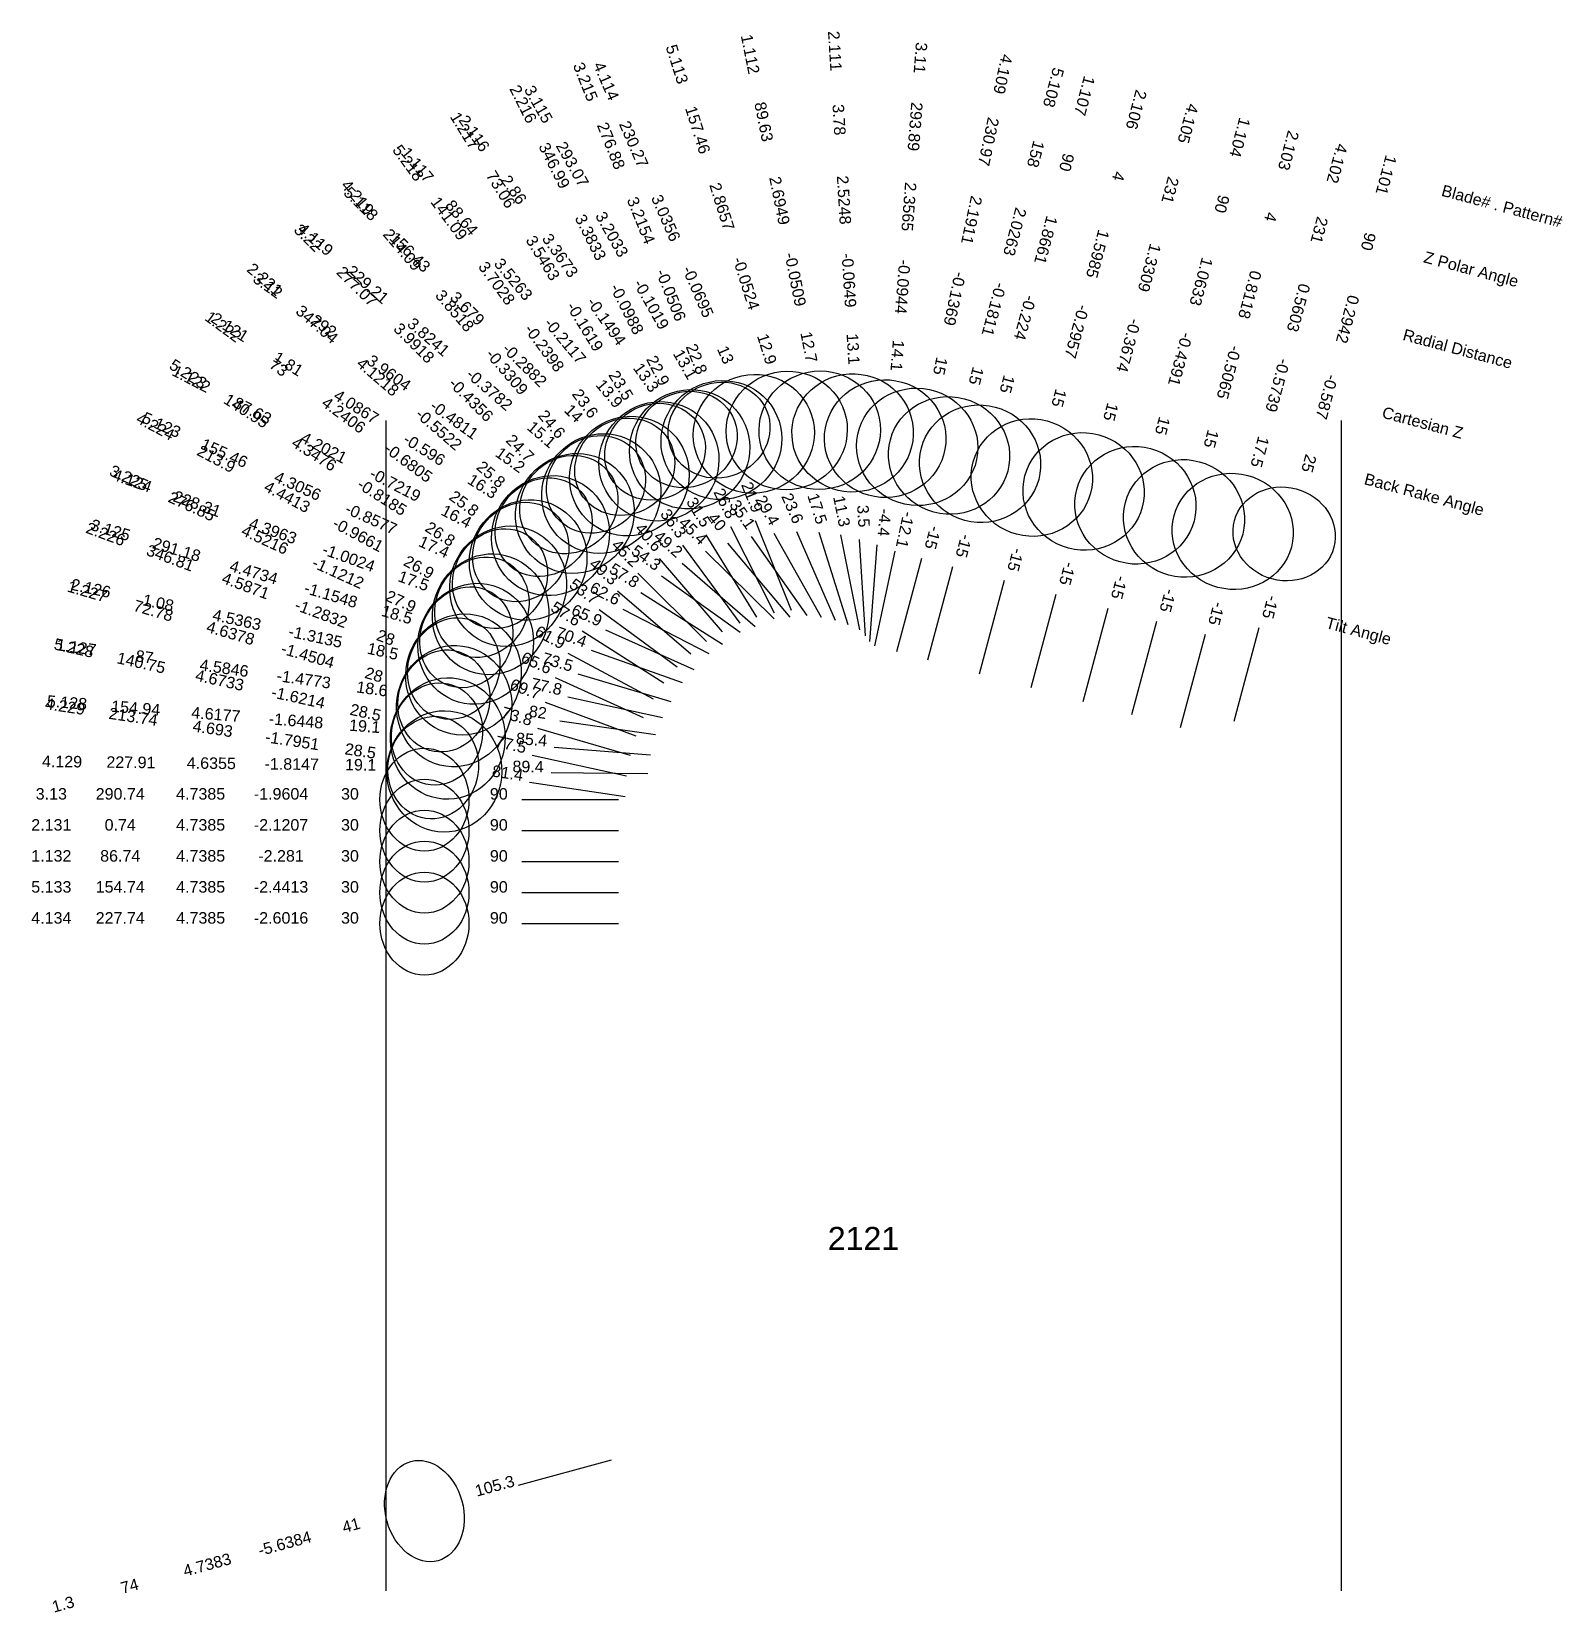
# Model space of a CAD drawing. Header units: inches. Extents: x 29.23 to 37.14, y 11.84 to 20.01.
import ezdxf
from ezdxf.enums import TextEntityAlignment as Align

# ---------------------------------------------------------------- set-up
doc = ezdxf.new("R2010")
doc.units = ezdxf.units.IN
doc.header["$MEASUREMENT"] = 0
for name, color, linetype, true_color in [('Blade_1', 30, 'Continuous', 0xff7f00), ('Blade_2', 7, 'Continuous', 0xcccc00), ('Blade_3', 7, 'Continuous', 0x00cc00), ('Blade_4', 7, 'Continuous', 0x00cccc), ('Blade_5', 7, 'Continuous', 0x0066cc)]:
    doc.layers.add(name, color=color, linetype=linetype, true_color=true_color)
doc.styles.get("Standard").update_dxf_attribs({"font": 'arial.ttf'})

msp = doc.modelspace()

# ---------------------------------------------------------------- linework, layer by layer
for p, q in [((31.0625, 18), (31.0625, 11.9501)), ((36, 18), (36, 11.9501))]:
    msp.add_line(p, q)
at = {"layer": 'Blade_1'}
for p, q in [((32.7169, 17.4089), (32.9783, 16.9826)), ((33.4133, 17.4083), (33.5114, 16.918)), ((32.8283, 17.366), (33.1499, 16.9831)), ((33.9912, 17.2433), (33.8617, 16.7603)), ((32.1654, 17.0216), (32.5685, 16.7258)), ((32.2875, 17.0242), (32.7313, 16.794)), ((34.794, 17.0282), (34.6645, 16.5452)), ((35.5755, 16.9267), (35.4461, 16.4437)), ((31.9615, 16.4459), (32.4566, 16.3763)), ((31.8457, 16.4092), (32.3259, 16.2698)), ((31.765, 15.719), (32.265, 15.719)), ((31.7472, 12.4948), (32.2294, 12.6271))]:
    msp.add_line(p, q, dxfattribs=at)
for centre, major_axis, ratio in [((33.3051, 17.9491), (0.3079, 0.0616), 0.975382), ((32.4737, 17.7883), (0.2405, 0.2019), 0.970794), ((32.4537, 17.8381), (0.2268, 0.1391), 0.917127), ((34.1339, 17.776), (0.3033, -0.0813), 0.965926), ((34.9367, 17.5609), (0.3033, -0.0813), 0.965926), ((35.7058, 17.413), (0.2569, -0.0688), 0.906308), ((31.7979, 17.2781), (0.1446, 0.2787), 0.959368), ((31.7594, 17.3195), (0.1574, 0.2145), 0.900155), ((31.3622, 16.5496), (0.0742, 0.2555), 0.883097), ((31.4154, 16.5227), (0.0437, 0.3109), 0.947816), ((31.2615, 15.719), (0, 0.266), 0.866025), ((31.2617, 12.3616), (-0.0704, 0.2565), 0.754407)]:
    msp.add_ellipse(centre, major_axis=major_axis, ratio=ratio, dxfattribs=at)
at = {"layer": 'Blade_2'}
for p, q in [((32.844, 17.4519), (33.0697, 17.0057)), ((32.9502, 17.3997), (33.238, 16.9908)), ((33.509, 17.3846), (33.5397, 16.8856)), ((34.2588, 17.1716), (34.1293, 16.6886)), ((32.2596, 17.1191), (32.6384, 16.7928)), ((32.38, 17.1102), (32.8031, 16.8438)), ((35.0455, 16.9608), (34.916, 16.4778)), ((31.8852, 16.5425), (32.3543, 16.3694)), ((32.0028, 16.5702), (32.4916, 16.4648)), ((31.765, 15.8793), (32.265, 15.8793))]:
    msp.add_line(p, q, dxfattribs=at)
for centre, major_axis, ratio in [((33.4752, 17.9351), (0.3134, 0.0193), 0.973817), ((32.6327, 17.8506), (0.2567, 0.1808), 0.973326), ((32.6167, 17.9012), (0.2374, 0.1201), 0.921069), ((34.4015, 17.7043), (0.3033, -0.0813), 0.965926), ((35.1882, 17.4935), (0.3033, -0.0813), 0.965926), ((31.9133, 17.404), (0.1673, 0.2657), 0.959925), ((31.8782, 17.4478), (0.1736, 0.2015), 0.900677), ((31.4637, 16.6865), (0.0662, 0.3069), 0.94808), ((31.4129, 16.7168), (0.0921, 0.2495), 0.883343), ((31.2615, 15.8793), (0, 0.266), 0.866025)]:
    msp.add_ellipse(centre, major_axis=major_axis, ratio=ratio, dxfattribs=at)
at = {"layer": 'Blade_3'}
for p, q in [((32.972, 17.4821), (33.1581, 17.018)), ((33.0676, 17.4177), (33.3131, 16.9822)), ((33.6008, 17.3558), (33.5622, 16.8572)), ((32.3656, 17.2097), (32.7205, 16.8575)), ((32.4874, 17.1969), (32.8933, 16.9051)), ((31.9369, 16.6707), (32.3922, 16.4641)), ((32.0555, 16.689), (32.535, 16.5474)), ((31.765, 16.0396), (32.265, 16.0396))]:
    msp.add_line(p, q, dxfattribs=at)
for centre, major_axis, ratio in [((32.7967, 17.8981), (0.2735, 0.1542), 0.973906), ((32.7846, 17.9494), (0.2469, 0.099), 0.921618), ((33.6435, 17.9056), (0.3131, -0.0243), 0.970026), ((32.0396, 17.5189), (0.1833, 0.2549), 0.964874), ((32.0082, 17.5644), (0.1874, 0.1888), 0.90844), ((31.5266, 16.8452), (0.0889, 0.3011), 0.948426), ((31.4784, 16.8788), (0.1099, 0.2422), 0.883665), ((31.2615, 16.0396), (0, 0.266), 0.866025)]:
    msp.add_ellipse(centre, major_axis=major_axis, ratio=ratio, dxfattribs=at)
at = {"layer": 'Blade_4'}
for p, q in [((33.1848, 17.425), (33.3847, 16.9666)), ((32.4756, 17.2867), (32.8008, 16.9069)), ((32.5935, 17.2616), (32.9721, 16.9349)), ((33.6932, 17.3239), (33.5884, 16.835)), ((34.5264, 17.0999), (34.3969, 16.6169)), ((35.297, 16.8934), (35.1676, 16.4104)), ((32.0028, 16.7967), (32.4438, 16.5611)), ((32.1233, 16.8127), (32.5943, 16.6451)), ((31.8049, 16.13), (32.2993, 16.0556)), ((31.916, 16.1793), (32.4159, 16.1739)), ((31.765, 15.3984), (32.265, 15.3984))]:
    msp.add_line(p, q, dxfattribs=at)
for centre, major_axis, ratio in [((32.9644, 17.9305), (0.2878, 0.1255), 0.974444), ((33.8089, 17.8631), (0.307, -0.0658), 0.965843), ((32.1759, 17.6218), (0.2051, 0.2378), 0.965481), ((32.1482, 17.6691), (0.2021, 0.173), 0.909013), ((34.6691, 17.6326), (0.3033, -0.0813), 0.965926), ((35.4397, 17.4261), (0.3033, -0.0813), 0.953717), ((31.6037, 16.9976), (0.1053, 0.2958), 0.953745), ((31.5587, 17.0339), (0.1253, 0.2346), 0.891766), ((31.307, 16.2049), (0.0396, 0.263), 0.878888), ((31.3645, 16.1853), (0.0034, 0.314), 0.944983), ((31.2615, 15.3984), (0, 0.266), 0.866025)]:
    msp.add_ellipse(centre, major_axis=major_axis, ratio=ratio, dxfattribs=at)
at = {"layer": 'Blade_5'}
for p, q in [((33.3003, 17.4217), (33.4508, 16.9449)), ((32.5956, 17.3547), (32.8919, 16.952)), ((32.7139, 17.3247), (33.07, 16.9738)), ((33.831, 17.2862), (33.7015, 16.8032)), ((32.1978, 16.917), (32.6541, 16.7127)), ((32.0774, 16.9115), (32.4995, 16.6435)), ((31.8184, 16.27), (32.3066, 16.1621)), ((31.932, 16.3114), (32.4305, 16.2717)), ((31.765, 15.5587), (32.265, 15.5587))]:
    msp.add_line(p, q, dxfattribs=at)
for centre, major_axis, ratio in [((33.1343, 17.9476), (0.2994, 0.0945), 0.97494), ((33.9737, 17.8189), (0.3033, -0.0813), 0.965926), ((32.321, 17.7118), (0.2204, 0.2237), 0.970173), ((32.2972, 17.7602), (0.2143, 0.1576), 0.91654), ((31.6944, 17.1423), (0.1283, 0.2866), 0.954219), ((31.6524, 17.1815), (0.1426, 0.2245), 0.892209), ((31.3823, 16.3552), (0.0249, 0.313), 0.945073), ((31.3267, 16.3786), (0.0574, 0.2597), 0.878971), ((31.2615, 15.5587), (0, 0.266), 0.866025)]:
    msp.add_ellipse(centre, major_axis=major_axis, ratio=ratio, dxfattribs=at)

# ---------------------------------------------------------------- texts
for s, height, p in [('Blade# . Pattern#', 0.059375, (36.5222, 19.1908)), ('Z Polar Angle', 0.059375, (36.43, 18.8467)), ('Radial Distance', 0.059375, (36.3225, 18.4452)), ('Cartesian Z', 0.059375, (36.2149, 18.0437)), ('Back Rake Angle', 0.059375, (36.1227, 17.6996)), ('Tilt Angle', 0.05937, (35.9235, 16.9563))]:
    msp.add_text(s, height=height, rotation=345).set_placement(p, align=Align.MIDDLE_LEFT)
msp.add_text('2121', height=0.11875).set_placement((33.5312, 13.7712), align=Align.MIDDLE_CENTER)
at = {"layer": 'Blade_1'}
for s, rotation, p in [('1.112', 281.31586, (32.9173, 19.8872)), ('1.107', 255, (34.6455, 19.6852)), ('89.63', 281.31586, (32.9872, 19.5379)), ('1.217', 301.51975, (31.4455, 19.482)), ('1.104', 255, (35.4483, 19.4701)), ('1.117', 310.02124, (31.2027, 19.3019)), ('90', 255, (34.5532, 19.341)), ('1.101', 255, (36.2049, 19.2758)), ('73.06', 301.51975, (31.6317, 19.1784)), ('2.6949', 281.31586, (33.0687, 19.1303)), ('88.64', 310.02124, (31.4318, 19.0291)), ('90', 255, (35.356, 19.1259)), ('1.8661', 255, (34.4457, 18.9396)), ('90', 255, (36.1127, 18.9317)), ('3.5463', 301.51975, (31.849, 18.8241)), ('3.5263', 310.02124, (31.699, 18.7108)), ('-0.0509', 281.31586, (33.1503, 18.7228)), ('1.0633', 255, (35.2485, 18.7245)), ('-0.224', 255, (34.3381, 18.5381)), ('0.2942', 255, (36.0052, 18.5302)), ('1.222', 323.72951, (30.2046, 18.4604)), ('-0.1619', 301.51975, (32.0663, 18.4697)), ('-0.2117', 310.02124, (31.9663, 18.3925)), ('12.7', 281.31586, (33.2202, 18.3734)), ('-0.4391', 255, (35.1409, 18.323)), ('73', 323.72951, (30.4918, 18.2496)), ('1.122', 332.58739, (30.0433, 18.1881)), ('23.5', 301.51975, (32.2526, 18.1661)), ('15', 255, (34.2459, 18.194)), ('-0.587', 255, (35.8976, 18.1287)), ('13.9', 310.02124, (32.1954, 18.1197)), ('87.63', 332.58739, (30.3596, 18.0241)), ('4.2406', 323.72951, (30.8269, 18.0038)), ('15', 255, (35.0487, 17.9789)), ('4.2021', 332.58739, (30.7285, 17.8327)), ('-0.6805', 323.72951, (31.162, 17.7579)), ('25', 255, (35.8054, 17.7846)), ('-0.7219', 332.58739, (31.0975, 17.6413)), ('25.8', 323.72951, (31.4492, 17.5471)), ('31.5', 301.51975, (32.6548, 17.5101)), ('11.3', 281.31586, (33.39, 17.5248)), ('16.4', 332.58739, (31.4137, 17.4773)), ('40', 310.02124, (32.752, 17.4569)), ('-15', 255, (34.0219, 17.358)), ('1.227', 343.81065, (29.5102, 17.0873)), ('53.7', 323.72951, (32.0696, 17.0919)), ('62.6', 332.58739, (32.182, 17.0789)), ('-15', 255, (34.8247, 17.1429)), ('-15', 255, (35.6062, 17.0414)), ('72.78', 343.81065, (29.8523, 16.988)), ('4.6378', 343.81065, (30.2514, 16.8721)), ('1.127', 351.99548, (29.4581, 16.7979)), ('-1.4504', 343.81065, (30.6506, 16.7562)), ('87', 351.99548, (29.8109, 16.7483)), ('4.5846', 351.99548, (30.2225, 16.6904)), ('-1.4773', 351.99548, (30.6341, 16.6326)), ('28', 343.81065, (30.9927, 16.6569)), ('18.6', 351.99548, (30.9869, 16.583)), ('73.8', 343.81065, (31.7317, 16.4423)), ('82', 351.99548, (31.8439, 16.4624)), ('1.132', 359.99999, (29.333, 15.719)), ('86.74', 359.99999, (29.6892, 15.719)), ('4.7385', 359.99999, (30.1049, 15.719)), ('-2.281', 359.99999, (30.5205, 15.719)), ('30', 359.99999, (30.8767, 15.719)), ('90', 359.99999, (31.6462, 15.719)), ('105.3', 15.33981, (31.6327, 12.4634)), ('41', 15.33981, (30.8906, 12.2598)), ('-5.6384', 15.33981, (30.5471, 12.1656)), ('4.7383', 15.33981, (30.1463, 12.0556)), ('74', 15.33981, (29.7454, 11.9457)), ('1.3', 15.33981, (29.4019, 11.8514))]:
    msp.add_text(s, height=0.05937, rotation=rotation, dxfattribs=at).set_placement(p, align=Align.CENTER)
at = {"layer": 'Blade_2'}
for s, height, rotation, p in [('2.111', 0.05937, 273.51954, (33.3539, 19.9079)), ('2.216', 0.05937, 296.83557, (31.7461, 19.622)), ('2.106', 0.05937, 255, (34.9131, 19.6135)), ('3.78', 0.05937, 273.51954, (33.3757, 19.5523)), ('2.116', 0.05937, 305.14899, (31.4948, 19.4667)), ('2.103', 0.05937, 255, (35.6998, 19.4027)), ('346.99', 0.05937, 296.83557, (31.9069, 19.3041)), ('4', 0.0594, 255, (34.8208, 19.2693)), ('2.86', 0.05937, 305.14899, (31.6999, 19.1754)), ('2.5248', 0.05937, 273.51954, (33.4012, 19.1375)), ('3.3833', 0.05937, 296.83557, (32.0945, 18.9332)), ('4', 0.0594, 255, (35.6075, 19.0585)), ('3.3673', 0.05937, 305.14899, (31.9392, 18.8356)), ('1.5985', 0.05937, 255, (34.7133, 18.8679)), ('2.221', 0.05937, 319.25189, (30.4172, 18.7066)), ('-0.0649', 0.05937, 273.51954, (33.4268, 18.7226)), ('0.8118', 0.05937, 255, (35.5, 18.6571)), ('-0.0988', 0.05937, 296.83557, (32.2822, 18.5624)), ('2.121', 0.05937, 327.80818, (30.2406, 18.457)), ('347.04', 0.05937, 319.25189, (30.6871, 18.4741)), ('-0.1494', 0.05937, 305.14899, (32.1785, 18.4957)), ('-0.2957', 0.05937, 255, (34.6057, 18.4664)), ('13.1', 0.05937, 273.51954, (33.4486, 18.367)), ('1.81', 0.05937, 327.80818, (30.5421, 18.2672)), ('4.1218', 0.05937, 319.25189, (31.0019, 18.2028)), ('22.9', 0.05937, 296.83557, (32.443, 18.2445)), ('-0.5065', 0.05937, 255, (35.3924, 18.2556)), ('13.3', 0.05937, 305.14899, (32.3836, 18.2044)), ('4.0867', 0.05937, 327.80818, (30.8939, 18.0458)), ('15', 0.05937, 255, (34.5135, 18.1223)), ('-0.5522', 0.05937, 319.25189, (31.3168, 17.9315)), ('-0.596', 0.05937, 327.80818, (31.2456, 17.8243)), ('15', 0.05937, 255, (35.3002, 17.9115)), ('25.8', 0.05937, 319.25189, (31.5867, 17.6989)), ('16.3', 0.05937, 327.80818, (31.5471, 17.6345)), ('26.8', 0.05937, 296.83557, (32.7904, 17.5578)), ('35.1', 0.05937, 305.14899, (32.8818, 17.4968)), ('3.5', 0.05937, 273.51954, (33.5018, 17.5032)), ('2.226', 0.05937, 339.74293, (29.6037, 17.3845)), ('346.81', 0.05937, 339.74293, (29.9379, 17.2612)), ('-15', 0.05937, 255, (34.2895, 17.2863)), ('49.3', 0.05937, 319.25189, (32.1697, 17.1967)), ('57.8', 0.05937, 327.80818, (32.2795, 17.1734)), ('2.126', 0.05937, 347.82946, (29.5316, 17.1032)), ('4.5871', 0.05937, 339.74293, (30.3278, 17.1173)), ('1.08', 0.05937, 347.82946, (29.8799, 17.0281)), ('-15', 0.05937, 255, (35.0762, 17.0755)), ('4.5363', 0.05937, 347.82946, (30.2861, 16.9405)), ('-1.2832', 0.05937, 339.74293, (30.7177, 16.9734)), ('-1.3135', 0.05937, 347.82946, (30.6924, 16.8528)), ('28', 0.05937, 339.74293, (31.0519, 16.85)), ('18.5', 0.05937, 347.82946, (31.0407, 16.7777)), ('69.7', 0.05937, 339.74293, (31.7738, 16.5836)), ('77.8', 0.05937, 347.82946, (31.8867, 16.5953)), ('2.131', 0.05937, 359.99999, (29.333, 15.8793)), ('0.74', 0.05937, 359.99999, (29.6892, 15.8793)), ('4.7385', 0.05937, 359.99999, (30.1049, 15.8793)), ('-2.1207', 0.05937, 359.99999, (30.5205, 15.8793)), ('30', 0.05937, 359.99999, (30.8767, 15.8793)), ('90', 0.05937, 359.99999, (31.6462, 15.8793))]:
    msp.add_text(s, height=height, rotation=rotation, dxfattribs=at).set_placement(p, align=Align.CENTER)
at = {"layer": 'Blade_3'}
for s, rotation, p in [('3.11', 265.56379, (33.7964, 19.8762)), ('3.215', 291.85068, (32.0668, 19.7394)), ('3.115', 299.41652, (31.8259, 19.6198)), ('293.89', 265.56379, (33.7688, 19.521)), ('276.88', 291.85068, (32.1994, 19.4087)), ('293.07', 299.41652, (32.0009, 19.3095)), ('2.3565', 265.56379, (33.7367, 19.1066)), ('3.2154', 291.85068, (32.3541, 19.023)), ('3.2033', 299.41652, (32.205, 18.9474)), ('3.22', 315.21851, (30.6394, 18.9228)), ('-0.0944', 265.56379, (33.7045, 18.6922)), ('3.12', 324.28341, (30.4348, 18.6727)), ('277.07', 315.21851, (30.8923, 18.6719)), ('-0.1019', 299.41652, (32.4092, 18.5854)), ('-0.0506', 291.85068, (32.5088, 18.6372)), ('292', 324.28341, (30.7241, 18.4648)), ('3.9918', 315.21851, (31.1873, 18.3791)), ('22.8', 291.85068, (32.6414, 18.3065)), ('14.1', 265.56379, (33.677, 18.3371)), ('3.9604', 324.28341, (31.0615, 18.2221)), ('13.1', 299.41652, (32.5841, 18.2751)), ('-0.4356', 315.21851, (31.4823, 18.0863)), ('-0.4811', 324.28341, (31.399, 17.9795)), ('24.7', 315.21851, (31.7352, 17.8354)), ('15.2', 324.28341, (31.6882, 17.7715)), ('3.225', 335.59188, (29.7223, 17.6757)), ('21.9', 291.85068, (32.9278, 17.5923)), ('276.85', 335.59188, (30.0467, 17.5285)), ('29.4', 299.41652, (33.0092, 17.5211)), ('3.125', 343.54545, (29.631, 17.405)), ('-4.4', 265.56379, (33.61, 17.4741)), ('4.5216', 335.59188, (30.4251, 17.3568)), ('291.18', 343.54545, (29.9727, 17.3041)), ('45.2', 315.21851, (32.2813, 17.2933)), ('54.3', 324.28341, (32.3909, 17.2663)), ('4.4734', 343.54545, (30.3713, 17.1864)), ('-1.1212', 335.59188, (30.8036, 17.185)), ('-1.1548', 343.54545, (30.7699, 17.0687)), ('27.9', 335.59188, (31.128, 17.0378)), ('18.5', 343.54545, (31.1116, 16.9678)), ('65.6', 335.59188, (31.8288, 16.7198)), ('73.5', 343.54545, (31.9416, 16.7226)), ('3.13', 359.99999, (29.333, 16.0396)), ('290.74', 359.99999, (29.6892, 16.0396)), ('4.7385', 359.99999, (30.1049, 16.0396)), ('-1.9604', 359.99999, (30.5205, 16.0396)), ('30', 359.99999, (30.8767, 16.0396)), ('90', 359.99999, (31.6462, 16.0396))]:
    msp.add_text(s, height=0.05937, rotation=rotation, dxfattribs=at).set_placement(p, align=Align.CENTER)
at = {"layer": 'Blade_4'}
for s, rotation, p in [('4.109', 257.89548, (34.2234, 19.7957)), ('4.114', 293.55826, (32.1744, 19.7423)), ('4.105', 255, (35.1807, 19.5418)), ('230.27', 293.55826, (32.3168, 19.4157)), ('230.97', 257.89548, (34.1487, 19.4473)), ('4.102', 255, (35.9513, 19.3353)), ('4.219', 310.57135, (30.8939, 19.134)), ('231', 255, (35.0884, 19.1976)), ('3.0356', 293.55826, (32.4829, 19.0347)), ('2.1911', 257.89548, (34.0615, 19.0409)), ('231', 255, (35.859, 18.9911)), ('4.119', 319.21596, (30.6793, 18.9129)), ('214.09', 310.57135, (31.1256, 18.8634)), ('1.3309', 255, (34.9809, 18.7962)), ('229.21', 319.21596, (30.9491, 18.6802)), ('-0.0695', 293.55826, (32.649, 18.6537)), ('-0.1369', 257.89548, (33.9743, 18.6346)), ('3.8518', 310.57135, (31.3959, 18.5477)), ('0.5603', 255, (35.7515, 18.5897)), ('3.8241', 319.21596, (31.2638, 18.4087)), ('-0.3674', 255, (34.8733, 18.3947)), ('-0.3309', 310.57135, (31.6662, 18.232)), ('13', 293.55826, (32.7914, 18.3272)), ('15', 257.89548, (33.8996, 18.2862)), ('-0.5739', 255, (35.6439, 18.1882)), ('-0.3782', 319.21596, (31.5785, 18.1372)), ('15', 255, (34.7811, 18.0506)), ('4.224', 331.89165, (29.8577, 17.9425)), ('15.1', 319.21596, (31.8482, 17.9045)), ('24.6', 310.57135, (31.8979, 17.9614)), ('17.5', 255, (35.5517, 17.8441)), ('213.9', 331.89165, (30.1719, 17.7747)), ('4.124', 340.41136, (29.7416, 17.6602)), ('4.4413', 331.89165, (30.5385, 17.5789)), ('228.31', 340.41136, (30.0772, 17.5408)), ('23.6', 293.55826, (33.1374, 17.5338)), ('4.3963', 340.41136, (30.4688, 17.4015)), ('-12.1', 257.89548, (33.7181, 17.44)), ('-0.9661', 331.89165, (30.9051, 17.3831)), ('40.6', 310.57135, (32.3984, 17.3769)), ('49.2', 319.21596, (32.5036, 17.3391)), ('-1.0024', 340.41136, (30.8604, 17.2621)), ('26.9', 331.89165, (31.2193, 17.2152)), ('-15', 255, (34.5571, 17.2146)), ('17.5', 340.41136, (31.196, 17.1427)), ('-15', 255, (35.3277, 17.0081)), ('61.9', 331.89165, (31.8981, 16.8527)), ('70.4', 340.41136, (32.0114, 16.8525)), ('4.229', 351.44244, (29.4, 16.4919)), ('213.74', 351.44244, (29.7523, 16.4389)), ('4.693', 351.44244, (30.1633, 16.377)), ('-1.7951', 351.44244, (30.5743, 16.3152)), ('4.129', 359.37875, (29.3881, 16.2067)), ('227.91', 359.37875, (29.7443, 16.2029)), ('28.5', 351.44244, (30.9265, 16.2622)), ('4.6355', 359.37875, (30.1599, 16.1984)), ('-1.8147', 359.37875, (30.5755, 16.1938)), ('19.1', 359.37875, (30.9318, 16.19)), ('81.4', 351.44244, (31.6875, 16.1477)), ('89.4', 359.37875, (31.7972, 16.1806)), ('4.134', 359.99999, (29.333, 15.3984)), ('227.74', 359.99999, (29.6892, 15.3984)), ('4.7385', 359.99999, (30.1049, 15.3984)), ('-2.6016', 359.99999, (30.5205, 15.3984)), ('30', 359.99999, (30.8767, 15.3984)), ('90', 359.99999, (31.6462, 15.3984))]:
    msp.add_text(s, height=0.05937, rotation=rotation, dxfattribs=at).set_placement(p, align=Align.CENTER)
at = {"layer": 'Blade_5'}
for s, rotation, p in [('5.113', 287.51888, (32.5393, 19.8324)), ('5.108', 255, (34.4852, 19.7281)), ('157.46', 287.51888, (32.6466, 19.4927)), ('5.218', 306.34471, (31.1543, 19.3136)), ('158', 255, (34.393, 19.3839)), ('5.118', 315.42728, (30.913, 19.0989)), ('2.8657', 287.51888, (32.7717, 19.0964)), ('141.09', 306.34471, (31.3654, 19.0266)), ('2.0263', 255, (34.2855, 18.9825)), ('156.43', 315.42728, (31.1668, 18.8489)), ('3.7028', 306.34471, (31.6117, 18.6919)), ('-0.0524', 287.51888, (32.8968, 18.7)), ('3.679', 315.42728, (31.4629, 18.5572)), ('-0.1811', 255, (34.1779, 18.581)), ('-0.2398', 306.34471, (31.8581, 18.3571)), ('12.9', 287.51888, (33.004, 18.3603)), ('5.223', 327.57827, (30.0245, 18.2154)), ('-0.2882', 315.42728, (31.7589, 18.2655)), ('15', 255, (34.0857, 18.2369)), ('23.6', 306.34471, (32.0692, 18.0701)), ('140.95', 327.57827, (30.3252, 18.0244)), ('14', 315.42728, (32.0127, 18.0155)), ('5.123', 335.88629, (29.8904, 17.9498)), ('155.46', 335.88629, (30.2155, 17.8042)), ('4.3476', 327.57827, (30.6761, 17.8016)), ('4.3056', 335.88629, (30.5949, 17.6344)), ('-0.8185', 327.57827, (31.0269, 17.5788)), ('17.5', 287.51888, (33.2646, 17.5349)), ('-0.8577', 335.88629, (30.9742, 17.4646)), ('36.3', 306.34471, (32.5252, 17.4503)), ('26.8', 327.57827, (31.3276, 17.3878)), ('45.4', 315.42728, (32.6293, 17.4081)), ('-15', 255, (33.8617, 17.4009)), ('17.4', 335.88629, (31.2994, 17.3191)), ('57.6', 327.57827, (31.9772, 16.9752)), ('65.9', 335.88629, (32.0894, 16.9655)), ('5.228', 347.54124, (29.4436, 16.7946)), ('140.75', 347.54124, (29.7915, 16.7178)), ('4.6733', 347.54124, (30.1973, 16.6281)), ('-1.6214', 347.54124, (30.6032, 16.5385)), ('5.128', 355.44625, (29.412, 16.5121)), ('154.94', 355.44625, (29.7672, 16.4838)), ('4.6177', 355.44625, (30.1815, 16.4508)), ('28.5', 347.54124, (30.951, 16.4616)), ('-1.6448', 355.44625, (30.5958, 16.4178)), ('19.1', 355.44625, (30.9509, 16.3896)), ('77.5', 347.54124, (31.7024, 16.2956)), ('85.4', 355.44625, (31.8137, 16.3208)), ('5.133', 359.99999, (29.333, 15.5587)), ('154.74', 359.99999, (29.6892, 15.5587)), ('4.7385', 359.99999, (30.1049, 15.5587)), ('-2.4413', 359.99999, (30.5205, 15.5587)), ('30', 359.99999, (30.8767, 15.5587)), ('90', 359.99999, (31.6462, 15.5587))]:
    msp.add_text(s, height=0.05937, rotation=rotation, dxfattribs=at).set_placement(p, align=Align.CENTER)

doc.saveas('drawing.dxf')
